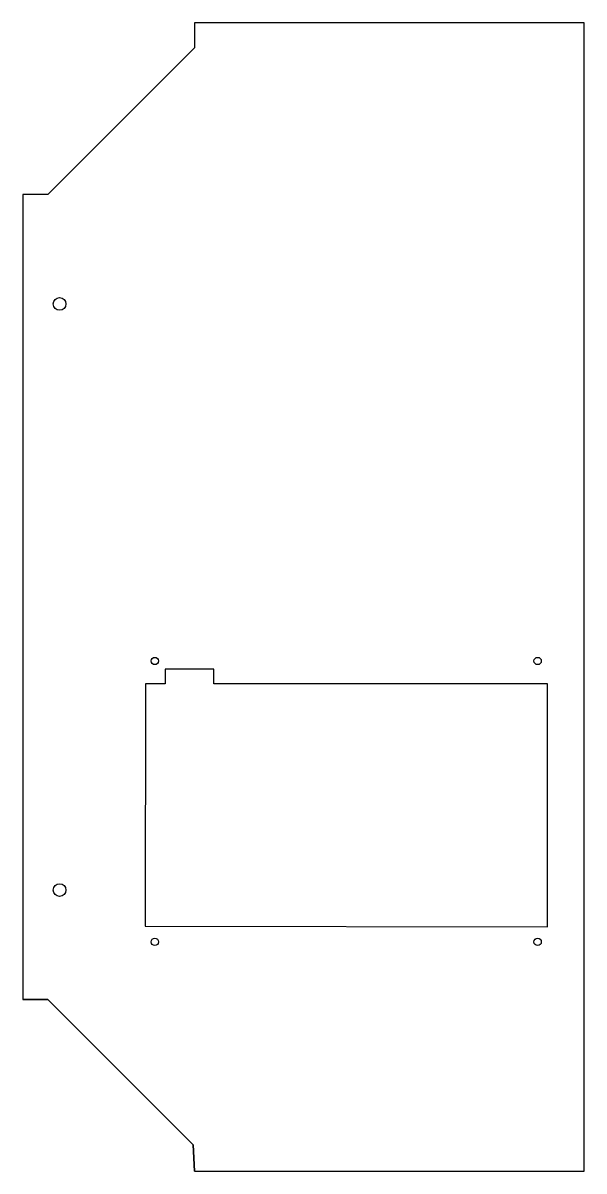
# Model space of a CAD drawing. Header units: centimetres. Extents: x -23 to 0, y -24 to 23.
import ezdxf

# ---------------------------------------------------------------- set-up
doc = ezdxf.new("R2010")
doc.units = ezdxf.units.CM
doc.layers.get('0').update_dxf_attribs({"linetype": 'CONTINUOUS'})

msp = doc.modelspace()

# ---------------------------------------------------------------- linework, layer by layer
for p, q in [((-15.95, 23), (-15.95, 21.98)), ((-15.95, 21.98), (-21.951, 15.979)), ((-21.951, 15.979), (-22.97, 15.98)), ((-21.951, -16.979), (-22.97, -16.98)), ((-15.999, -22.931), (-21.951, -16.979)), ((-15.95, -24), (-15.999, -22.931))]:
    msp.add_line(p, q)
for points in [[(-15.999, -22.931), (-15.95, -24), (0, -24), (0, 23), (-15.95, 23), (-15.95, 21.98), (-21.951, 15.979), (-22.97, 15.98), (-22.97, -16.98), (-21.951, -16.979)], [(-1.5, -14), (-1.5, -4.05), (-15.15, -4.05), (-15.15, -3.45), (-17.15, -3.45), (-17.15, -4.05), (-17.95, -4.05), (-17.97, -13.969)]]:
    msp.add_lwpolyline(points, close=True)
for centre, radius in [((-21.47, 11.5), 0.26), ((-17.57, -3.12), 0.15), ((-1.9, -3.12), 0.15), ((-21.47, -12.5), 0.26), ((-17.57, -14.62), 0.15), ((-1.9, -14.62), 0.15)]:
    msp.add_circle(centre, radius)

doc.saveas('drawing.dxf')
